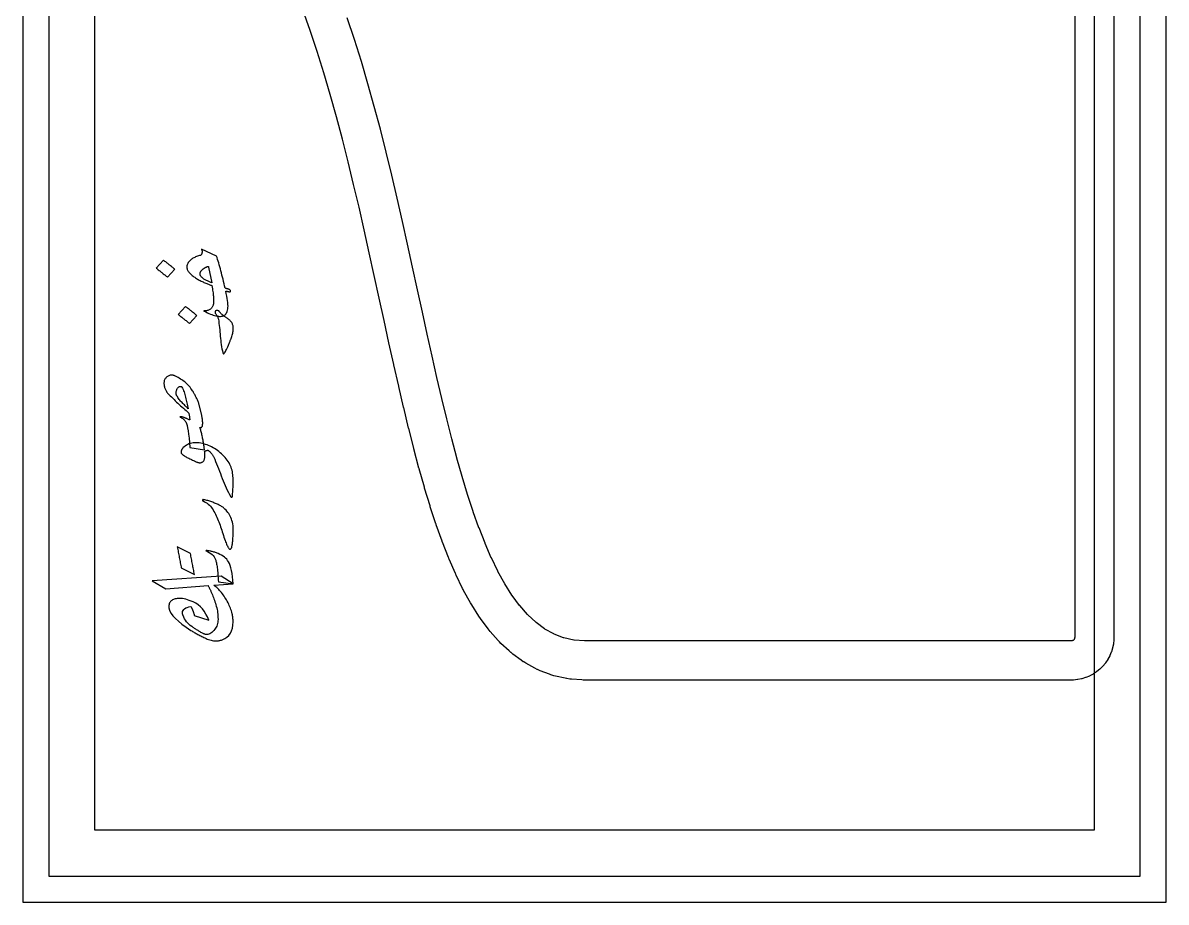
# Model space of a CAD drawing. Header units: millimetres. Extents: x 0 to 881, y 0 to 1197.
# Drawn here: x 0 to 350, y 0 to 269.3 of the extents above; entities that cross this region are included whole.
import ezdxf

# ---------------------------------------------------------------- set-up
doc = ezdxf.new("R2010")
doc.units = ezdxf.units.MM
for name, color, linetype in [('CUT_INSIDE', 5, 'Continuous'), ('CUT_OUTSIDE', 1, 'Continuous'), ('ENGRAVE_V', 2, 'Continuous'), ('SHEET', 8, 'Continuous')]:
    doc.layers.add(name, color=color, linetype=linetype)

msp = doc.modelspace()

# ---------------------------------------------------------------- linework, layer by layer
at = {"layer": 'CUT_INSIDE'}
msp.add_lwpolyline([(322, 499), (322, 81), (321.995, 80.902), (321.981, 80.805), (321.957, 80.71), (321.924, 80.617), (321.882, 80.529), (321.831, 80.444), (321.773, 80.366), (321.707, 80.293), (321.634, 80.227), (321.556, 80.169), (321.471, 80.118), (321.383, 80.076), (321.29, 80.043), (321.195, 80.019), (321.098, 80.005), (321, 80), (172.036, 80), (171.964, 80.003), (168.782, 80.232), (168.709, 80.24), (168.636, 80.254), (165.65, 80.922), (165.578, 80.941), (165.508, 80.965), (162.666, 82.061), (162.539, 82.121), (159.826, 83.635), (159.718, 83.704), (157.124, 85.626), (157.036, 85.699), (154.554, 88.019), (154.485, 88.09), (152.108, 90.796), (152.056, 90.861), (149.781, 93.939), (149.741, 93.998), (147.564, 97.432), (147.534, 97.485), (145.45, 101.259), (145.426, 101.304), (143.43, 105.402), (143.412, 105.441), (141.497, 109.845), (141.483, 109.879), (139.644, 114.572), (139.633, 114.601), (137.862, 119.567), (137.853, 119.592), (136.144, 124.814), (136.137, 124.835), (134.483, 130.295), (134.477, 130.313), (132.87, 135.995), (132.866, 136.01), (131.299, 141.898), (131.296, 141.91), (129.762, 147.987), (129.759, 147.997), (128.251, 154.246), (128.249, 154.254), (126.759, 160.659), (126.757, 160.665), (125.278, 167.209), (125.277, 167.213), (123.801, 173.88), (123.8, 173.882), (122.32, 180.655), (122.32, 180.657), (120.828, 187.519), (119.318, 194.454), (117.781, 201.445), (116.211, 208.476), (114.599, 215.529), (112.938, 222.59), (111.222, 229.641), (109.441, 236.669), (109.439, 236.675), (107.589, 243.653), (107.587, 243.659), (105.658, 250.579), (105.656, 250.586), (103.642, 257.43), (103.639, 257.437), (101.531, 264.19), (101.529, 264.198), (99.32, 270.842)], dxfattribs=at)
at = {"layer": 'CUT_OUTSIDE'}
msp.add_lwpolyline([(342, 572), (8, 572), (8, 8), (342, 8)], close=True, dxfattribs=at)
at = {"layer": 'ENGRAVE_V'}
for points in [[(328, 558), (328, 22), (22, 22), (22, 558), (328, 558)], [(57.876, 188.822), (57.957, 188.326), (58.031, 187.856), (58.097, 187.413), (58.156, 186.996), (58.208, 186.606), (58.252, 186.242), (58.288, 185.905), (58.318, 185.595), (58.341, 185.306), (58.36, 185.035), (58.375, 184.782), (58.385, 184.546), (58.392, 184.327), (58.394, 184.126), (58.392, 183.943), (58.385, 183.777), (58.376, 183.624), (58.364, 183.481), (58.35, 183.346), (58.334, 183.221), (58.316, 183.104), (58.296, 182.997), (58.274, 182.898), (58.25, 182.809), (58.174, 182.602), (58.083, 182.406), (57.976, 182.222), (57.855, 182.048), (57.717, 181.886), (57.565, 181.735), (57.397, 181.595), (57.213, 181.467), (57.019, 181.353), (56.819, 181.26), (56.614, 181.186), (56.402, 181.131), (56.185, 181.096), (55.962, 181.081), (55.732, 181.086), (55.498, 181.11), (55.482, 181.109), (55.468, 181.107), (55.456, 181.103), (55.447, 181.097), (55.439, 181.09), (55.434, 181.081), (55.431, 181.071), (55.43, 181.059), (55.431, 181.046), (55.434, 181.034), (55.439, 181.023), (55.447, 181.012), (55.456, 181.002), (55.468, 180.992), (55.482, 180.983), (55.498, 180.974), (56, 180.721), (56.488, 180.489), (56.962, 180.277), (57.421, 180.086), (57.867, 179.916), (58.297, 179.767), (58.714, 179.638), (59.116, 179.53), (59.501, 179.447), (59.868, 179.395), (60.215, 179.373), (60.543, 179.381), (60.852, 179.42), (61.142, 179.489), (61.412, 179.588), (61.664, 179.717), (61.893, 179.88), (62.097, 180.081), (62.276, 180.32), (62.428, 180.596), (62.556, 180.91), (62.658, 181.262), (62.734, 181.651), (62.785, 182.078), (62.808, 182.547), (62.799, 183.062), (62.759, 183.624), (62.688, 184.231), (62.585, 184.885), (62.451, 185.585), (62.285, 186.331), (62.089, 187.123), (62.158, 187.114), (62.229, 187.103), (62.302, 187.091), (62.378, 187.077), (62.455, 187.061), (62.535, 187.044), (62.616, 187.025), (62.7, 187.005), (62.783, 186.984), (62.862, 186.963), (62.936, 186.943), (63.006, 186.924), (63.072, 186.905), (63.133, 186.887), (63.191, 186.869), (63.244, 186.852), (63.278, 186.846), (63.311, 186.844), (63.343, 186.848), (63.376, 186.856), (63.407, 186.869), (63.438, 186.887), (63.469, 186.909), (63.499, 186.937), (63.526, 186.966), (63.549, 186.995), (63.566, 187.023), (63.579, 187.051), (63.588, 187.079), (63.591, 187.105), (63.59, 187.132), (63.584, 187.157), (63.555, 187.239), (63.519, 187.315), (63.476, 187.384), (63.427, 187.446), (63.37, 187.502), (63.307, 187.552), (63.236, 187.596), (63.159, 187.633), (63.077, 187.666), (62.994, 187.698), (62.91, 187.728), (62.823, 187.756), (62.736, 187.783), (62.646, 187.808), (62.555, 187.832), (62.462, 187.854), (62.372, 187.875), (62.286, 187.897), (62.206, 187.92), (62.131, 187.943), (62.062, 187.967), (61.997, 187.991), (61.939, 188.016), (61.885, 188.041), (61.739, 188.718), (61.59, 189.39), (61.437, 190.058), (61.282, 190.721), (61.123, 191.379), (60.961, 192.032), (60.796, 192.68), (60.628, 193.324), (60.458, 193.956), (60.29, 194.569), (60.123, 195.164), (59.957, 195.74), (59.792, 196.298), (59.628, 196.837), (59.465, 197.358), (59.303, 197.86), (54.682, 200), (54.737, 199.864), (54.782, 199.729), (54.818, 199.595), (54.844, 199.461), (54.86, 199.327), (54.867, 199.194), (54.864, 199.062), (54.852, 198.93), (54.83, 198.801), (54.799, 198.678), (54.758, 198.561), (54.708, 198.45), (54.648, 198.345), (54.578, 198.245), (54.499, 198.151), (54.41, 198.063), (54.092, 197.983), (53.781, 197.894), (53.478, 197.796), (53.183, 197.69), (52.896, 197.575), (52.617, 197.452), (52.346, 197.32), (52.083, 197.18), (51.832, 197.029), (51.596, 196.866), (51.375, 196.69), (51.17, 196.501), (50.98, 196.299), (50.806, 196.084), (50.647, 195.857), (50.503, 195.617), (50.382, 195.372), (50.289, 195.131), (50.225, 194.893), (50.189, 194.657), (50.182, 194.425), (50.204, 194.197), (50.254, 193.971), (50.333, 193.749), (50.435, 193.529), (50.554, 193.313), (50.69, 193.1), (50.843, 192.891), (51.013, 192.684), (51.2, 192.481), (51.404, 192.281), (51.624, 192.084), (51.858, 191.891), (52.099, 191.702), (52.348, 191.517), (52.605, 191.336), (52.871, 191.16), (53.144, 190.988), (53.425, 190.82), (53.714, 190.657), (54.006, 190.498), (54.297, 190.346), (54.586, 190.199), (54.873, 190.058), (55.159, 189.923), (55.443, 189.794), (55.726, 189.67), (56.007, 189.553), (56.282, 189.441), (56.544, 189.335), (56.796, 189.235), (57.035, 189.141), (57.263, 189.052), (57.479, 188.97), (57.683, 188.893), (57.876, 188.822)], [(43.063, 196.569), (40.82, 194.156), (41.033, 193.986), (41.247, 193.814), (41.462, 193.642), (41.678, 193.468), (41.895, 193.294), (42.114, 193.118), (42.333, 192.941), (42.553, 192.763), (42.774, 192.585), (42.995, 192.409), (43.216, 192.233), (43.436, 192.058), (43.657, 191.885), (43.878, 191.712), (44.099, 191.541), (44.32, 191.37), (46.562, 193.783), (46.342, 193.961), (46.122, 194.138), (45.902, 194.315), (45.683, 194.492), (45.465, 194.668), (45.247, 194.843), (45.029, 195.018), (44.812, 195.193), (44.596, 195.366), (44.378, 195.54), (44.16, 195.713), (43.942, 195.885), (43.723, 196.057), (43.503, 196.228), (43.283, 196.398), (43.063, 196.569)], [(56.449, 194.598), (56.49, 194.614), (56.529, 194.628), (56.564, 194.639), (56.598, 194.649), (56.628, 194.656), (56.656, 194.662), (56.681, 194.665), (56.704, 194.666), (56.725, 194.662), (56.745, 194.649), (56.765, 194.628), (56.784, 194.598), (56.803, 194.56), (56.822, 194.513), (56.839, 194.458), (56.857, 194.394), (57.808, 189.638), (57.587, 189.74), (57.366, 189.841), (57.145, 189.943), (56.925, 190.045), (56.704, 190.147), (56.483, 190.249), (56.262, 190.351), (56.041, 190.453), (55.825, 190.56), (55.619, 190.676), (55.422, 190.802), (55.234, 190.937), (55.056, 191.082), (54.888, 191.237), (54.729, 191.401), (54.58, 191.574), (54.494, 191.686), (54.421, 191.8), (54.362, 191.917), (54.317, 192.037), (54.286, 192.159), (54.268, 192.284), (54.264, 192.412), (54.274, 192.542), (54.296, 192.672), (54.325, 192.796), (54.364, 192.916), (54.41, 193.031), (54.466, 193.141), (54.529, 193.246), (54.601, 193.347), (54.682, 193.443), (54.769, 193.543), (54.858, 193.638), (54.951, 193.729), (55.047, 193.817), (55.147, 193.899), (55.249, 193.978), (55.355, 194.052), (55.464, 194.122), (55.576, 194.189), (55.691, 194.254), (55.809, 194.317), (55.931, 194.377), (56.056, 194.436), (56.183, 194.492), (56.315, 194.546), (56.449, 194.598)], [(49.79, 182.401), (47.547, 179.989), (47.76, 179.818), (47.974, 179.647), (48.189, 179.474), (48.405, 179.301), (48.622, 179.126), (48.841, 178.95), (49.06, 178.774), (49.28, 178.596), (49.501, 178.418), (49.722, 178.241), (49.943, 178.065), (50.163, 177.891), (50.384, 177.717), (50.605, 177.545), (50.826, 177.373), (51.047, 177.203), (53.289, 179.615), (53.069, 179.793), (52.849, 179.971), (52.629, 180.148), (52.41, 180.324), (52.192, 180.5), (51.974, 180.676), (51.756, 180.851), (51.539, 181.025), (51.323, 181.199), (51.105, 181.372), (50.887, 181.545), (50.669, 181.717), (50.45, 181.889), (50.23, 182.06), (50.01, 182.231), (49.79, 182.401)], [(58.827, 180.634), (58.83, 180.567), (58.84, 180.503), (58.856, 180.44), (58.878, 180.379), (58.907, 180.321), (58.942, 180.265), (58.983, 180.211), (59.031, 180.159), (59.185, 179.976), (59.324, 179.787), (59.448, 179.59), (59.558, 179.386), (59.652, 179.174), (59.732, 178.955), (59.796, 178.728), (59.846, 178.494), (59.945, 177.863), (60.036, 177.227), (60.121, 176.587), (60.199, 175.941), (60.27, 175.291), (60.334, 174.637), (60.391, 173.977), (60.441, 173.313), (60.494, 172.65), (60.559, 171.997), (60.636, 171.353), (60.725, 170.718), (60.827, 170.092), (60.941, 169.474), (61.067, 168.866), (61.205, 168.267), (61.232, 168.188), (61.261, 168.119), (61.291, 168.06), (61.324, 168.012), (61.359, 167.975), (61.396, 167.949), (61.436, 167.933), (61.477, 167.928), (61.495, 167.929), (61.513, 167.934), (61.533, 167.942), (61.554, 167.953), (61.575, 167.967), (61.598, 167.985), (61.622, 168.006), (61.647, 168.029), (61.749, 168.166), (61.868, 168.354), (62.004, 168.595), (62.157, 168.887), (62.327, 169.232), (62.513, 169.628), (62.717, 170.077), (62.938, 170.578), (63.046, 170.843), (63.148, 171.095), (63.245, 171.333), (63.337, 171.559), (63.424, 171.771), (63.505, 171.969), (63.581, 172.155), (63.652, 172.327), (63.716, 172.487), (63.775, 172.634), (63.827, 172.769), (63.872, 172.892), (63.912, 173.003), (63.945, 173.101), (63.971, 173.188), (63.991, 173.262), (64.087, 173.581), (64.17, 173.894), (64.24, 174.201), (64.297, 174.502), (64.342, 174.796), (64.374, 175.084), (64.393, 175.365), (64.399, 175.64), (64.392, 175.921), (64.369, 176.189), (64.332, 176.442), (64.28, 176.68), (64.213, 176.905), (64.131, 177.115), (64.035, 177.31), (63.923, 177.492), (63.797, 177.665), (63.656, 177.837), (63.5, 178.007), (63.329, 178.175), (63.143, 178.342), (62.942, 178.508), (62.727, 178.671), (62.496, 178.834), (62.344, 178.929), (62.191, 179.027), (62.038, 179.128), (61.885, 179.233), (61.732, 179.34), (61.579, 179.451), (61.426, 179.566), (61.273, 179.683), (61.124, 179.803), (60.98, 179.925), (60.843, 180.049), (60.713, 180.176), (60.589, 180.304), (60.471, 180.435), (60.359, 180.567), (60.254, 180.702), (60.204, 180.814), (60.137, 180.91), (60.055, 180.992), (59.957, 181.059), (59.843, 181.111), (59.713, 181.148), (59.567, 181.17), (59.405, 181.178), (59.346, 181.176), (59.29, 181.169), (59.236, 181.159), (59.184, 181.144), (59.134, 181.125), (59.086, 181.101), (59.041, 181.074), (58.997, 181.042), (58.957, 181.006), (58.923, 180.965), (58.893, 180.921), (58.87, 180.872), (58.851, 180.819), (58.838, 180.762), (58.83, 180.7), (58.827, 180.634)], [(55.056, 146.693), (55.055, 146.779), (55.054, 146.865), (55.051, 146.953), (55.047, 147.041), (55.043, 147.131), (55.037, 147.222), (55.03, 147.314), (55.022, 147.407), (55.013, 147.501), (55.003, 147.596), (54.992, 147.692), (54.979, 147.789), (54.966, 147.887), (54.952, 147.986), (54.936, 148.087), (54.92, 148.188), (54.893, 148.361), (54.863, 148.538), (54.829, 148.722), (54.793, 148.91), (54.753, 149.104), (54.71, 149.303), (54.664, 149.507), (54.614, 149.717), (54.563, 149.929), (54.511, 150.141), (54.459, 150.352), (54.406, 150.562), (54.353, 150.772), (54.299, 150.981), (54.244, 151.19), (54.19, 151.399), (54.136, 151.602), (54.084, 151.797), (54.036, 151.982), (53.99, 152.159), (53.947, 152.326), (53.906, 152.485), (53.868, 152.634), (53.833, 152.775), (53.833, 152.775), (53.738, 153.028), (53.64, 153.28), (53.538, 153.53), (53.434, 153.777), (53.326, 154.022), (53.215, 154.265), (53.101, 154.506), (52.983, 154.745), (52.863, 154.981), (52.741, 155.214), (52.617, 155.444), (52.491, 155.671), (52.362, 155.895), (52.232, 156.115), (52.099, 156.332), (51.964, 156.546), (51.713, 156.929), (51.451, 157.297), (51.18, 157.649), (50.898, 157.986), (50.606, 158.307), (50.305, 158.613), (49.993, 158.904), (49.671, 159.179), (49.338, 159.443), (48.995, 159.7), (48.64, 159.951), (48.274, 160.194), (47.896, 160.43), (47.508, 160.66), (47.109, 160.883), (46.698, 161.099), (46.569, 161.162), (46.437, 161.217), (46.301, 161.264), (46.163, 161.302), (46.021, 161.332), (45.876, 161.353), (45.728, 161.366), (45.577, 161.37), (45.343, 161.359), (45.116, 161.327), (44.897, 161.272), (44.685, 161.196), (44.481, 161.098), (44.284, 160.979), (44.094, 160.837), (43.912, 160.674), (43.745, 160.495), (43.6, 160.308), (43.477, 160.111), (43.377, 159.905), (43.299, 159.69), (43.243, 159.467), (43.21, 159.234), (43.199, 158.992), (43.204, 158.756), (43.221, 158.523), (43.249, 158.293), (43.288, 158.066), (43.338, 157.843), (43.399, 157.622), (43.472, 157.405), (43.555, 157.191), (43.645, 156.985), (43.737, 156.792), (43.83, 156.612), (43.925, 156.444), (44.021, 156.289), (44.119, 156.147), (44.219, 156.017), (44.32, 155.9), (44.704, 155.494), (45.091, 155.092), (45.481, 154.694), (45.874, 154.299), (46.271, 153.908), (46.67, 153.521), (47.073, 153.137), (47.479, 152.758), (47.888, 152.38), (48.299, 152.005), (48.712, 151.631), (49.127, 151.258), (49.545, 150.888), (49.964, 150.518), (50.385, 150.151), (50.809, 149.785), (50.858, 149.536), (50.905, 149.284), (50.948, 149.027), (50.987, 148.766), (51.024, 148.5), (51.057, 148.23), (51.088, 147.957), (51.115, 147.678), (51.081, 147.644), (50.88, 147.736), (50.687, 147.823), (50.5, 147.906), (50.321, 147.984), (50.148, 148.058), (49.982, 148.129), (49.823, 148.194), (49.671, 148.256), (49.525, 148.314), (49.385, 148.368), (49.251, 148.42), (49.123, 148.468), (49.001, 148.513), (48.884, 148.555), (48.773, 148.594), (48.669, 148.63), (48.647, 148.638), (48.618, 148.645), (48.579, 148.65), (48.533, 148.655), (48.477, 148.659), (48.414, 148.662), (48.342, 148.663), (48.261, 148.664), (48.221, 148.663), (48.187, 148.662), (48.157, 148.659), (48.133, 148.655), (48.115, 148.65), (48.102, 148.645), (48.094, 148.638), (48.091, 148.63), (48.093, 148.62), (48.097, 148.608), (48.105, 148.595), (48.116, 148.579), (48.131, 148.561), (48.148, 148.54), (48.169, 148.518), (48.193, 148.494), (48.464, 148.367), (48.717, 148.224), (48.953, 148.065), (49.17, 147.891), (49.369, 147.7), (49.55, 147.494), (49.713, 147.271), (49.858, 147.033), (50.063, 146.576), (50.255, 145.971), (50.433, 145.217), (50.597, 144.315), (50.747, 143.264), (50.883, 142.064), (51.006, 140.716), (51.115, 139.219), (55.6, 138.471), (55.572, 138.707), (55.541, 138.957), (55.506, 139.221), (55.468, 139.499), (55.426, 139.79), (55.38, 140.096), (55.33, 140.415), (55.277, 140.747), (55.22, 141.086), (55.161, 141.424), (55.099, 141.76), (55.035, 142.094), (54.968, 142.426), (54.898, 142.757), (54.825, 143.087), (54.75, 143.414), (54.674, 143.732), (54.599, 144.029), (54.526, 144.307), (54.453, 144.565), (54.381, 144.804), (54.311, 145.023), (54.241, 145.222), (54.173, 145.402), (54.2, 145.394), (54.23, 145.387), (54.263, 145.381), (54.3, 145.377), (54.34, 145.373), (54.383, 145.37), (54.429, 145.369), (54.478, 145.368), (54.568, 145.375), (54.648, 145.395), (54.72, 145.428), (54.784, 145.474), (54.839, 145.534), (54.886, 145.607), (54.924, 145.693), (54.954, 145.793), (54.978, 145.9), (54.999, 146.008), (55.016, 146.118), (55.03, 146.23), (55.042, 146.344), (55.05, 146.458), (55.054, 146.575), (55.056, 146.693)], [(48.363, 157.939), (48.42, 157.936), (48.473, 157.926), (48.522, 157.91), (48.567, 157.888), (48.607, 157.859), (48.643, 157.824), (48.675, 157.783), (48.703, 157.735), (48.876, 157.366), (49.04, 156.991), (49.195, 156.608), (49.34, 156.219), (49.475, 155.823), (49.601, 155.419), (49.717, 155.009), (49.824, 154.592), (49.925, 154.17), (50.025, 153.744), (50.125, 153.314), (50.223, 152.881), (50.32, 152.444), (50.416, 152.003), (50.511, 151.558), (50.605, 151.11), (50.375, 151.339), (50.144, 151.57), (49.912, 151.8), (49.679, 152.031), (49.445, 152.263), (49.21, 152.495), (48.974, 152.728), (48.737, 152.961), (48.503, 153.199), (48.28, 153.445), (48.066, 153.698), (47.862, 153.96), (47.667, 154.229), (47.482, 154.506), (47.306, 154.792), (47.14, 155.085), (47.107, 155.136), (47.078, 155.189), (47.052, 155.243), (47.029, 155.297), (47.01, 155.353), (46.993, 155.41), (46.98, 155.468), (46.97, 155.527), (46.962, 155.586), (46.955, 155.646), (46.949, 155.705), (46.944, 155.764), (46.941, 155.824), (46.938, 155.883), (46.936, 155.943), (46.936, 156.002), (46.942, 156.187), (46.96, 156.366), (46.991, 156.541), (47.034, 156.711), (47.088, 156.877), (47.156, 157.037), (47.235, 157.193), (47.327, 157.344), (47.428, 157.484), (47.538, 157.604), (47.655, 157.707), (47.781, 157.79), (47.914, 157.855), (48.056, 157.902), (48.205, 157.93), (48.363, 157.939)], [(64.127, 131.812), (64.127, 131.812), (64.028, 132.268), (63.901, 132.72), (63.746, 133.166), (63.562, 133.608), (63.351, 134.046), (63.111, 134.478), (62.843, 134.906), (62.547, 135.328), (62.23, 135.742), (61.897, 136.144), (61.548, 136.532), (61.184, 136.908), (60.805, 137.271), (60.41, 137.622), (60, 137.959), (59.575, 138.284), (59.138, 138.593), (58.695, 138.881), (58.246, 139.149), (57.791, 139.397), (57.329, 139.625), (56.861, 139.832), (56.386, 140.02), (55.905, 140.187), (55.423, 140.331), (54.944, 140.449), (54.47, 140.541), (53.998, 140.607), (53.531, 140.647), (53.067, 140.661), (52.607, 140.65), (52.151, 140.612), (51.704, 140.543), (51.273, 140.44), (50.857, 140.301), (50.457, 140.127), (50.071, 139.919), (49.702, 139.675), (49.347, 139.396), (49.008, 139.083), (48.933, 139.002), (48.862, 138.912), (48.793, 138.813), (48.728, 138.705), (48.666, 138.588), (48.607, 138.462), (48.551, 138.326), (48.499, 138.182), (48.458, 138.037), (48.437, 137.899), (48.437, 137.767), (48.456, 137.643), (48.496, 137.525), (48.556, 137.415), (48.636, 137.311), (48.737, 137.214), (48.97, 137.015), (49.21, 136.827), (49.458, 136.648), (49.713, 136.479), (49.976, 136.321), (50.246, 136.172), (50.524, 136.034), (50.809, 135.906), (51.097, 135.782), (51.384, 135.654), (51.671, 135.525), (51.956, 135.392), (52.24, 135.257), (52.523, 135.119), (52.805, 134.979), (53.085, 134.836), (53.214, 134.78), (53.343, 134.73), (53.475, 134.686), (53.608, 134.649), (53.742, 134.618), (53.878, 134.594), (54.016, 134.576), (54.156, 134.564), (54.294, 134.562), (54.428, 134.572), (54.559, 134.596), (54.686, 134.632), (54.81, 134.681), (54.93, 134.742), (55.046, 134.817), (55.158, 134.904), (55.271, 135.022), (55.371, 135.155), (55.46, 135.304), (55.536, 135.469), (55.6, 135.648), (55.652, 135.843), (55.691, 136.054), (55.718, 136.28), (55.736, 136.511), (55.745, 136.739), (55.746, 136.964), (55.74, 137.184), (55.725, 137.401), (55.702, 137.614), (55.672, 137.824), (55.633, 138.029), (55.696, 138.071), (55.764, 138.111), (55.838, 138.15), (55.918, 138.187), (56.004, 138.222), (56.095, 138.256), (56.193, 138.288), (56.296, 138.318), (56.398, 138.343), (56.492, 138.36), (56.579, 138.367), (56.657, 138.365), (56.727, 138.354), (56.79, 138.334), (56.844, 138.305), (56.891, 138.267), (57.033, 138.138), (57.173, 138.004), (57.309, 137.866), (57.443, 137.724), (57.573, 137.577), (57.7, 137.426), (57.823, 137.271), (57.944, 137.112), (58.06, 136.949), (58.171, 136.781), (58.277, 136.609), (58.377, 136.433), (58.472, 136.252), (58.562, 136.067), (58.646, 135.878), (58.725, 135.685), (59.021, 134.954), (59.316, 134.22), (59.607, 133.484), (59.897, 132.746), (60.185, 132.006), (60.471, 131.264), (60.754, 130.52), (61.036, 129.773), (61.322, 129.031), (61.619, 128.3), (61.929, 127.579), (62.25, 126.869), (62.583, 126.169), (62.928, 125.48), (63.284, 124.801), (63.652, 124.134), (63.67, 124.102), (63.693, 124.074), (63.719, 124.051), (63.749, 124.032), (63.783, 124.017), (63.82, 124.006), (63.862, 124), (63.906, 123.998), (63.951, 124), (63.99, 124.008), (64.025, 124.022), (64.055, 124.04), (64.08, 124.064), (64.101, 124.093), (64.116, 124.128), (64.127, 124.168), (64.168, 124.636), (64.207, 125.107), (64.243, 125.581), (64.276, 126.057), (64.306, 126.537), (64.334, 127.018), (64.359, 127.503), (64.382, 127.99), (64.397, 128.477), (64.398, 128.961), (64.386, 129.443), (64.361, 129.922), (64.322, 130.399), (64.271, 130.872), (64.206, 131.344), (64.127, 131.812)], [(55.158, 123.284), (55.118, 123.274), (55.082, 123.259), (55.052, 123.24), (55.026, 123.216), (55.005, 123.189), (54.989, 123.157), (54.978, 123.121), (54.971, 123.08), (54.97, 123.04), (54.976, 123.002), (54.989, 122.967), (55.009, 122.936), (55.036, 122.908), (55.07, 122.883), (55.11, 122.861), (55.158, 122.843), (55.596, 122.628), (56.009, 122.39), (56.398, 122.131), (56.763, 121.849), (57.103, 121.545), (57.419, 121.218), (57.711, 120.869), (57.978, 120.498), (58.244, 120.086), (58.5, 119.663), (58.745, 119.23), (58.98, 118.787), (59.204, 118.334), (59.417, 117.871), (59.62, 117.397), (59.812, 116.914), (59.998, 116.424), (60.18, 115.93), (60.359, 115.432), (60.534, 114.931), (60.707, 114.426), (60.876, 113.917), (61.042, 113.404), (61.205, 112.888), (61.389, 112.305), (61.565, 111.761), (61.735, 111.258), (61.898, 110.794), (62.053, 110.37), (62.202, 109.986), (62.344, 109.642), (62.479, 109.337), (62.608, 109.069), (62.732, 108.832), (62.851, 108.627), (62.964, 108.454), (63.071, 108.313), (63.174, 108.204), (63.271, 108.126), (63.363, 108.08), (63.45, 108.063), (63.532, 108.071), (63.609, 108.104), (63.681, 108.161), (63.749, 108.244), (63.812, 108.351), (63.87, 108.484), (63.923, 108.641), (63.973, 108.82), (64.02, 109.017), (64.064, 109.232), (64.106, 109.465), (64.145, 109.716), (64.181, 109.985), (64.215, 110.272), (64.246, 110.578), (64.275, 110.897), (64.3, 111.227), (64.323, 111.568), (64.344, 111.92), (64.362, 112.282), (64.377, 112.654), (64.389, 113.038), (64.399, 113.431), (64.403, 114.064), (64.38, 114.671), (64.331, 115.251), (64.255, 115.805), (64.152, 116.334), (64.023, 116.836), (63.868, 117.313), (63.686, 117.763), (63.481, 118.191), (63.259, 118.601), (63.018, 118.992), (62.76, 119.364), (62.483, 119.718), (62.189, 120.053), (61.876, 120.37), (61.545, 120.668), (61.377, 120.804), (61.196, 120.938), (61.001, 121.071), (60.793, 121.203), (60.572, 121.334), (60.338, 121.464), (60.09, 121.593), (59.829, 121.721), (59.559, 121.847), (59.284, 121.971), (59.003, 122.092), (58.717, 122.21), (58.425, 122.325), (58.129, 122.438), (57.826, 122.548), (57.519, 122.656), (57.211, 122.758), (56.906, 122.854), (56.606, 122.943), (56.309, 123.025), (56.015, 123.1), (55.726, 123.169), (55.44, 123.23), (55.158, 123.284)], [(51.319, 106.806), (47.276, 108.845), (47.352, 108.437), (47.428, 108.029), (47.505, 107.622), (47.581, 107.214), (47.658, 106.806), (47.734, 106.399), (47.811, 105.991), (47.887, 105.583), (47.964, 105.176), (48.04, 104.768), (48.116, 104.36), (48.193, 103.952), (48.269, 103.545), (48.346, 103.137), (48.422, 102.729), (48.499, 102.322), (52.542, 100.283), (52.465, 100.691), (52.389, 101.099), (52.312, 101.506), (52.236, 101.914), (52.16, 102.322), (52.083, 102.729), (52.007, 103.137), (51.93, 103.545), (51.854, 103.952), (51.777, 104.36), (51.701, 104.768), (51.624, 105.176), (51.548, 105.583), (51.472, 105.991), (51.395, 106.399), (51.319, 106.806)], [(56.075, 107.656), (56.007, 107.554), (56.566, 107.327), (57.071, 107.072), (57.522, 106.788), (57.918, 106.475), (58.261, 106.134), (58.549, 105.764), (58.783, 105.365), (58.963, 104.938), (59.038, 104.712), (59.111, 104.459), (59.18, 104.179), (59.248, 103.872), (59.312, 103.538), (59.374, 103.176), (59.433, 102.788), (59.49, 102.373), (59.544, 101.93), (59.595, 101.458), (59.643, 100.959), (59.689, 100.432), (59.733, 99.876), (59.773, 99.293), (59.811, 98.681), (59.846, 98.041), (64.399, 97.429), (64.309, 98.591), (64.193, 99.665), (64.05, 100.651), (63.881, 101.549), (63.685, 102.358), (63.463, 103.08), (63.214, 103.713), (62.938, 104.258), (62.696, 104.646), (62.409, 105.012), (62.08, 105.355), (61.707, 105.677), (61.29, 105.976), (60.83, 106.252), (60.326, 106.506), (59.778, 106.738), (59.509, 106.846), (59.244, 106.946), (58.985, 107.041), (58.729, 107.129), (58.479, 107.211), (58.234, 107.286), (57.993, 107.355), (57.757, 107.418), (57.526, 107.474), (57.301, 107.522), (57.082, 107.563), (56.869, 107.596), (56.662, 107.622), (56.461, 107.641), (56.265, 107.652), (56.075, 107.656)], [(44.693, 90.532), (44.695, 90.43), (44.7, 90.328), (44.708, 90.227), (44.719, 90.125), (44.733, 90.023), (44.751, 89.921), (44.772, 89.819), (44.795, 89.717), (44.996, 89.073), (45.377, 88.381), (45.939, 87.642), (46.681, 86.854), (47.604, 86.019), (48.707, 85.137), (49.99, 84.206), (51.455, 83.228), (51.696, 83.067), (51.944, 82.907), (52.199, 82.748), (52.461, 82.591), (52.73, 82.434), (53.006, 82.278), (53.288, 82.124), (53.578, 81.971), (53.873, 81.818), (54.174, 81.665), (54.479, 81.512), (54.788, 81.359), (55.103, 81.206), (55.422, 81.053), (55.746, 80.9), (56.075, 80.747), (56.457, 80.572), (56.84, 80.42), (57.222, 80.292), (57.604, 80.187), (57.986, 80.105), (58.368, 80.047), (58.751, 80.012), (59.133, 80), (59.378, 80.005), (59.619, 80.021), (59.858, 80.048), (60.093, 80.085), (60.325, 80.133), (60.553, 80.191), (60.779, 80.26), (61.002, 80.34), (61.79, 80.693), (62.473, 81.14), (63.051, 81.682), (63.524, 82.319), (63.892, 83.05), (64.155, 83.875), (64.313, 84.795), (64.365, 85.81), (64.36, 86.124), (64.346, 86.438), (64.322, 86.753), (64.289, 87.067), (64.246, 87.381), (64.193, 87.695), (64.131, 88.01), (64.059, 88.324), (63.95, 88.748), (63.828, 89.172), (63.691, 89.596), (63.541, 90.018), (63.377, 90.441), (63.199, 90.862), (63.008, 91.284), (62.802, 91.704), (62.585, 92.121), (62.359, 92.528), (62.125, 92.928), (61.881, 93.318), (61.628, 93.7), (61.366, 94.074), (61.095, 94.439), (60.815, 94.796), (60.529, 95.139), (60.24, 95.464), (59.949, 95.77), (59.655, 96.057), (59.359, 96.326), (59.06, 96.577), (58.758, 96.808), (58.453, 97.022), (64.399, 97.429), (60.662, 99.807), (39.597, 98.414), (43.742, 95.9), (56.687, 96.988), (56.764, 96.848), (56.842, 96.703), (56.921, 96.551), (57.001, 96.393), (57.082, 96.228), (57.164, 96.057), (57.248, 95.88), (57.332, 95.696), (57.418, 95.508), (57.504, 95.314), (57.592, 95.117), (57.68, 94.915), (57.77, 94.709), (57.861, 94.499), (57.953, 94.284), (58.046, 94.066), (58.205, 93.677), (58.361, 93.277), (58.513, 92.864), (58.662, 92.439), (58.806, 92.002), (58.947, 91.553), (59.084, 91.091), (59.218, 90.617), (59.341, 90.136), (59.448, 89.652), (59.539, 89.166), (59.613, 88.676), (59.67, 88.185), (59.712, 87.69), (59.736, 87.193), (59.744, 86.693), (59.744, 86.557), (59.729, 86.117), (59.683, 85.695), (59.606, 85.293), (59.498, 84.909), (59.36, 84.545), (59.19, 84.2), (58.99, 83.874), (58.759, 83.567), (58.453, 83.193), (58.148, 82.869), (57.842, 82.594), (57.536, 82.37), (57.23, 82.195), (56.925, 82.07), (56.619, 81.996), (56.313, 81.971), (56.162, 81.975), (56.014, 81.988), (55.869, 82.009), (55.727, 82.039), (55.588, 82.077), (55.453, 82.123), (55.321, 82.179), (55.192, 82.242), (54.971, 82.363), (54.75, 82.485), (54.529, 82.611), (54.308, 82.739), (54.088, 82.87), (53.867, 83.004), (53.646, 83.14), (53.425, 83.279), (53.205, 83.419), (52.986, 83.56), (52.767, 83.701), (52.55, 83.843), (52.334, 83.986), (52.119, 84.129), (51.905, 84.273), (51.692, 84.417), (51.257, 84.737), (50.851, 85.088), (50.476, 85.468), (50.13, 85.878), (49.813, 86.317), (49.526, 86.787), (49.27, 87.286), (49.042, 87.814), (49.018, 87.873), (48.996, 87.931), (48.975, 87.988), (48.957, 88.044), (48.941, 88.098), (48.928, 88.152), (48.916, 88.204), (48.906, 88.256), (48.898, 88.306), (48.892, 88.356), (48.886, 88.404), (48.881, 88.451), (48.877, 88.497), (48.875, 88.543), (48.873, 88.587), (48.872, 88.63), (48.913, 88.986), (49.034, 89.309), (49.236, 89.598), (49.518, 89.853), (49.881, 90.074), (50.325, 90.26), (50.849, 90.413), (51.455, 90.532), (51.521, 90.384), (51.584, 90.243), (51.644, 90.112), (51.701, 89.989), (51.754, 89.874), (51.805, 89.768), (51.852, 89.67), (51.896, 89.581), (51.938, 89.496), (51.978, 89.41), (52.016, 89.324), (52.053, 89.237), (52.089, 89.15), (52.122, 89.062), (52.154, 88.973), (52.185, 88.884), (52.216, 88.79), (52.248, 88.684), (52.281, 88.567), (52.317, 88.439), (52.354, 88.299), (52.392, 88.149), (52.432, 87.987), (52.474, 87.814), (56.925, 86.353), (56.522, 87.333), (56.062, 88.233), (55.545, 89.053), (54.971, 89.793), (54.339, 90.454), (53.65, 91.036), (52.904, 91.537), (52.1, 91.959), (51.522, 92.206), (50.96, 92.42), (50.414, 92.601), (49.883, 92.749), (49.369, 92.864), (48.87, 92.947), (48.388, 92.996), (47.921, 93.012), (47.573, 93.003), (47.241, 92.974), (46.925, 92.926), (46.626, 92.86), (46.343, 92.774), (46.077, 92.668), (45.827, 92.544), (45.594, 92.401), (45.383, 92.238), (45.2, 92.055), (45.045, 91.851), (44.919, 91.628), (44.82, 91.384), (44.75, 91.12), (44.708, 90.836), (44.693, 90.532)]]:
    msp.add_lwpolyline(points, close=True, dxfattribs=at)
msp.add_lwpolyline([(334, 499), (334, 81), (334, 81), (333.986, 80.411), (333.981, 80.313), (333.865, 79.141), (333.851, 79.044), (333.621, 77.889), (333.597, 77.794), (333.255, 76.667), (333.222, 76.575), (332.772, 75.487), (332.73, 75.398), (332.175, 74.359), (332.124, 74.275), (331.47, 73.296), (331.412, 73.217), (330.664, 72.307), (330.599, 72.234), (329.766, 71.401), (329.693, 71.336), (328.783, 70.588), (328.704, 70.53), (327.725, 69.876), (327.641, 69.825), (326.602, 69.27), (326.513, 69.228), (325.425, 68.778), (325.333, 68.745), (324.206, 68.403), (324.111, 68.379), (322.956, 68.149), (322.859, 68.135), (321.687, 68.019), (321.589, 68.014), (321, 68), (172.036, 68), (171.604, 68.008), (171.532, 68.01), (171.101, 68.034), (167.919, 68.263), (167.476, 68.303), (167.403, 68.311), (166.522, 68.441), (166.45, 68.454), (166.014, 68.543), (163.028, 69.212), (162.597, 69.317), (162.525, 69.336), (161.676, 69.593), (161.606, 69.617), (161.19, 69.769), (158.348, 70.865), (157.571, 71.197), (157.443, 71.257), (156.692, 71.642), (153.979, 73.155), (153.318, 73.553), (153.21, 73.623), (152.575, 74.062), (149.981, 75.984), (149.444, 76.406), (149.356, 76.479), (148.844, 76.931), (146.361, 79.251), (145.939, 79.666), (145.87, 79.736), (145.469, 80.171), (143.092, 82.877), (142.766, 83.264), (142.714, 83.33), (142.405, 83.73), (140.13, 86.808), (139.881, 87.157), (139.841, 87.216), (139.605, 87.574), (137.428, 91.009), (137.239, 91.318), (137.208, 91.37), (137.028, 91.685), (134.944, 95.459), (134.8, 95.73), (134.776, 95.775), (134.638, 96.049), (132.642, 100.146), (132.531, 100.381), (132.513, 100.42), (132.407, 100.657), (130.492, 105.061), (130.407, 105.263), (130.393, 105.297), (130.311, 105.5), (128.471, 110.194), (128.405, 110.367), (128.394, 110.396), (128.33, 110.571), (126.559, 115.536), (126.507, 115.685), (126.499, 115.71), (126.449, 115.859), (124.74, 121.08), (124.699, 121.207), (124.692, 121.228), (124.653, 121.355), (122.998, 126.815), (122.967, 126.922), (122.961, 126.94), (122.93, 127.047), (121.323, 132.729), (121.298, 132.819), (121.294, 132.834), (121.27, 132.924), (119.703, 138.812), (119.683, 138.886), (119.68, 138.899), (119.661, 138.973), (118.127, 145.05), (118.112, 145.11), (118.109, 145.121), (118.094, 145.181), (116.586, 151.43), (116.575, 151.478), (116.573, 151.486), (116.561, 151.534), (115.071, 157.939), (115.063, 157.976), (115.061, 157.982), (115.053, 158.019), (113.573, 164.562), (113.568, 164.588), (113.567, 164.593), (113.561, 164.619), (112.085, 171.285), (112.081, 171.302), (112.081, 171.304), (112.077, 171.32), (110.597, 178.093), (110.595, 178.101), (109.103, 184.968), (107.595, 191.889), (106.065, 198.849), (104.506, 205.831), (102.909, 212.819), (101.268, 219.797), (99.576, 226.748), (97.825, 233.658), (96.009, 240.504), (94.122, 247.273), (92.158, 253.947), (90.109, 260.508), (87.971, 266.94), (85.738, 273.224)], dxfattribs=at)
at = {"layer": 'SHEET'}
msp.add_lwpolyline([(0, 0), (350, 0), (350, 1160), (0, 1160)], close=True, dxfattribs=at)

doc.saveas('drawing.dxf')
